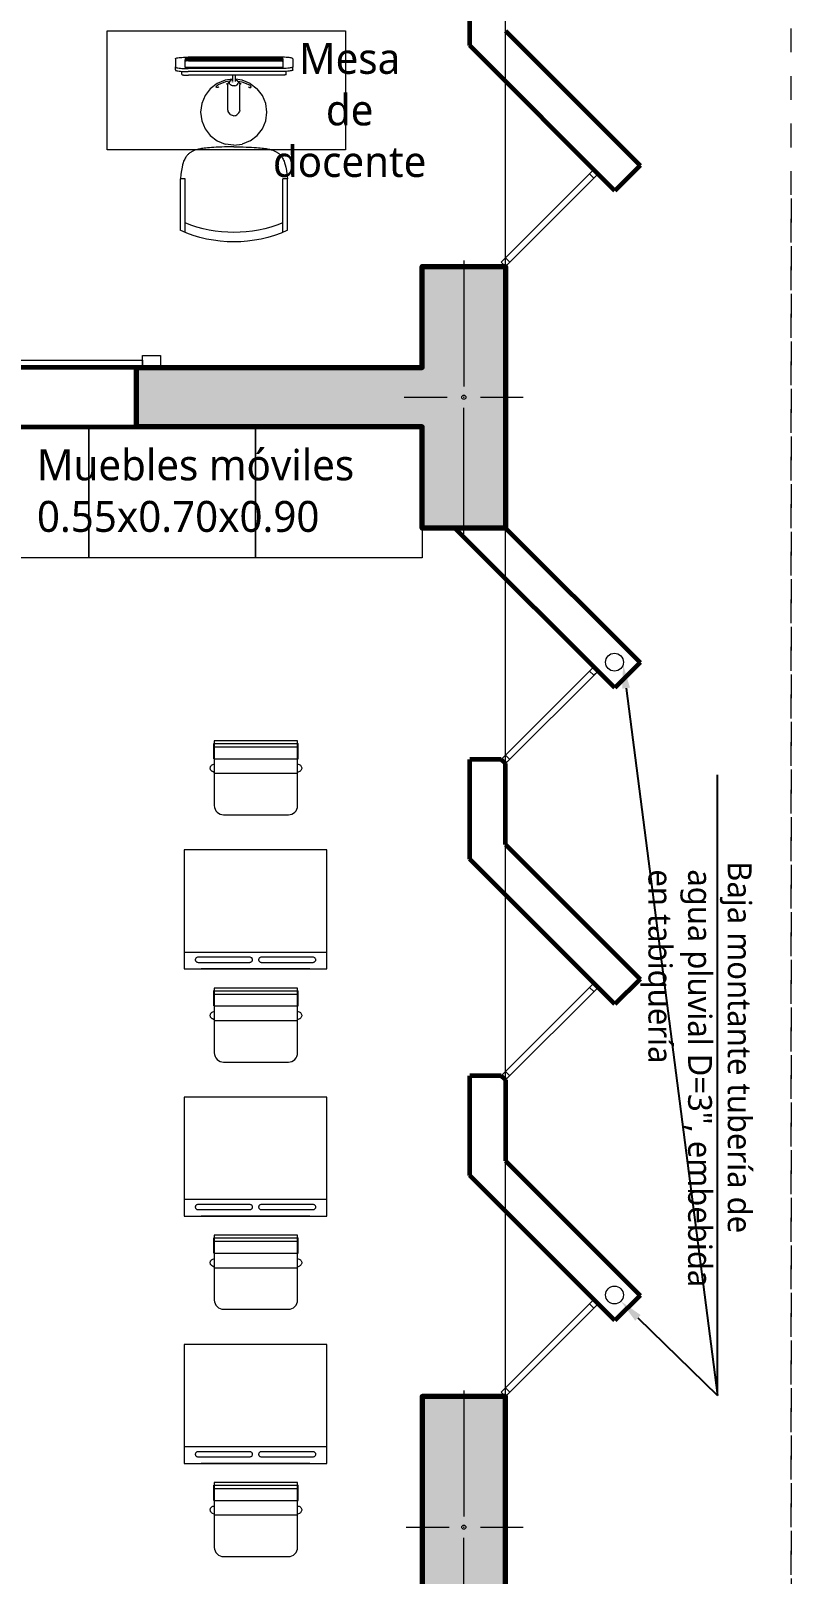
# Model space of a CAD drawing. Header units: metres. Extents: x 28 to 239, y -1 to 113.
# Drawn here: x 128.15 to 131.34, y 73.69 to 80.18 of the extents above; entities that cross this region are included whole.
import ezdxf
from ezdxf import colors
from ezdxf.entities.mleader import LeaderData, LeaderLine
from ezdxf.math import Vec2, Vec3

# ---------------------------------------------------------------- set-up
doc = ezdxf.new("R2010")
doc.units = ezdxf.units.M
doc.linetypes.add('DASHED2', pattern=[0.375, 0.25, -0.125])
doc.linetypes.add('HIDDEN2', pattern=[0.1875, 0.125, -0.0625])
for name, color, linetype, lineweight in [('COLUMNAS 50', 32, 'Continuous', 70), ('Equipamiento SR', 23, 'Continuous', 0), ('GRAFO 0 BLANCO', 7, 'Continuous', 0), ('letras sr', 7, 'Continuous', 5), ('MOBILIARIO_Pen_No__1', 7, 'Continuous', 13), ('Muros el', 144, 'Continuous', 60), ('proyecciones', 1, 'DASHED2', 5), ('Structural - Bearing_Pen_No__20', 1, 'Continuous', 0), ('tuberia de montantes', 10, 'Continuous', 0), ('Vanos', 140, 'Continuous', 5)]:
    doc.layers.add(name, color=color, linetype=linetype, lineweight=lineweight)
doc.layers.add('Mobiliario', color=7, linetype='Continuous', lineweight=0, true_color=0x7f7f7f)
doc.styles.add('Generales', font='trebuc.ttf', dxfattribs={"height": 0.1})

# ---------------------------------------------------------------- blocks, each defined once
blk = doc.blocks.new('Picture 18')
at = {"layer": 'Equipamiento SR', "linetype": 'Continuous'}
for p, q in [((0.075, 0), (0, 0)), ((0, 0), (0, -0.05)), ((4.125, 0), (0.075, 0)), ((0.075, 0), (0.075, -0.03)), ((0.075, -0.05), (0.075, 0)), ((4.125, -0.03), (4.125, 0)), ((4.2, 0), (4.125, 0)), ((4.125, 0), (4.125, -0.05)), ((4.2, -0.05), (4.2, 0)), ((0, -0.05), (0.075, -0.05)), ((0.075, -0.03), (4.125, -0.03)), ((4.125, -0.05), (4.2, -0.05))]:
    blk.add_line(p, q, dxfattribs=at)
blk = doc.blocks.new('Columna 1.10 x0.30')
at = {"true_color": 0xc7c8ca}
h = blk.add_hatch(color=9, dxfattribs=at)
h.dxf.hatch_style = 1
h.paths.add_polyline_path([(-234.8493, 113.8066), (-235.9493, 113.8066), (-235.9493, 113.4566), (-234.8493, 113.4566)])
h.paths.add_polyline_path([(-235.3906, 113.6316, -1), (-235.408, 113.6316, -1)], flags=16)
at = {"layer": 'COLUMNAS 50', "color": 1, "linetype": 'Continuous', "lineweight": 5}
for p, q in [((-235.3993, 113.8732), (-235.3993, 113.6932)), ((-235.9743, 113.6316), (-235.4443, 113.6316)), ((-234.8243, 113.6316), (-235.3543, 113.6316)), ((-235.3993, 113.5616), (-235.3993, 113.3816))]:
    blk.add_line(p, q, dxfattribs=at)
at = {"layer": 'COLUMNAS 50', "linetype": 'Continuous'}
blk.add_lwpolyline([(-235.9493, 113.4566), (-234.8493, 113.4566), (-234.8493, 113.8066), (-235.9493, 113.8066)], close=True, dxfattribs=at)
at = {"layer": 'COLUMNAS 50', "color": 1, "linetype": 'Continuous', "lineweight": 5}
blk.add_circle((-235.3993, 113.6316), 0.00871, dxfattribs=at)
blk.add_point((-235.3993, 113.6316), dxfattribs=at)
blk = doc.blocks.new('A$C0C667B88')
at = {"layer": 'Equipamiento SR'}
for p, q in [((0.0404, 0.7453), (0.265, 0.7453)), ((0.0491, 0.7653), (0.1591, 0.7653)), ((0.135, 0.7655), (0.265, 0.7655)), ((0.16, 0.7655), (0.265, 0.7655)), ((0.265, 0.7655), (0.265, 0.7453)), ((0.0404, 0.3353), (0.265, 0.3353)), ((0.265, 0.3353), (0.265, 0.3155)), ((0.0491, 0.3153), (0.1591, 0.3153)), ((0.135, 0.3155), (0.265, 0.3155)), ((0.16, 0.3155), (0.265, 0.3155))]:
    blk.add_line(p, q, dxfattribs=at)
for points in [[(0.4, 0.5403), (0.3999, 0.5534), (0.3997, 0.5663), (0.3994, 0.579), (0.399, 0.5913), (0.3985, 0.6032), (0.398, 0.6144), (0.3974, 0.6249), (0.3967, 0.6346), (0.396, 0.6433), (0.3953, 0.6512), (0.3946, 0.6584), (0.3938, 0.6648), (0.393, 0.6706), (0.3922, 0.6759), (0.3914, 0.6808), (0.3905, 0.6853), (0.3896, 0.6895), (0.3887, 0.6935), (0.3877, 0.6973), (0.3867, 0.7008), (0.3857, 0.7041), (0.3845, 0.7073), (0.3834, 0.7102), (0.3821, 0.713), (0.3808, 0.7156), (0.3794, 0.718), (0.378, 0.7203), (0.3765, 0.7226), (0.3749, 0.7247), (0.3732, 0.7268), (0.3715, 0.7288), (0.3697, 0.7307), (0.3678, 0.7327), (0.3658, 0.7346), (0.3637, 0.7366), (0.3613, 0.7385), (0.3587, 0.7405), (0.3557, 0.7426), (0.3524, 0.7447), (0.3486, 0.7468), (0.3444, 0.749), (0.3392, 0.7513), (0.3326, 0.7536), (0.3244, 0.7559), (0.3139, 0.7583), (0.3008, 0.7607), (0.2846, 0.7631), (0.265, 0.7655)], [(0.4, 0.5403), (0.3999, 0.5272), (0.3997, 0.5142), (0.3994, 0.5015), (0.399, 0.4892), (0.3985, 0.4774), (0.398, 0.4661), (0.3974, 0.4556), (0.3967, 0.446), (0.396, 0.4372), (0.3953, 0.4293), (0.3946, 0.4222), (0.3938, 0.4158), (0.393, 0.4099), (0.3922, 0.4046), (0.3914, 0.3998), (0.3905, 0.3952), (0.3896, 0.391), (0.3887, 0.387), (0.3877, 0.3832), (0.3867, 0.3797), (0.3857, 0.3764), (0.3845, 0.3733), (0.3834, 0.3703), (0.3821, 0.3676), (0.3808, 0.365), (0.3794, 0.3625), (0.378, 0.3602), (0.3765, 0.358), (0.3749, 0.3558), (0.3732, 0.3538), (0.3715, 0.3518), (0.3697, 0.3498), (0.3678, 0.3478), (0.3658, 0.3459), (0.3637, 0.344), (0.3613, 0.342), (0.3587, 0.34), (0.3557, 0.338), (0.3524, 0.3359), (0.3486, 0.3337), (0.3444, 0.3315), (0.3392, 0.3293), (0.3326, 0.327), (0.3244, 0.3247), (0.3139, 0.3223), (0.3008, 0.32), (0.2846, 0.3177), (0.265, 0.3155)]]:
    blk.add_lwpolyline(points, dxfattribs=at)
for centre, start, end in [((0.5402, 0.5403), 155.38852, 204.61148), ((0.5802, 0.5403), 157.70075, 202.29925)]:
    blk.add_arc(centre, 0.5403, start, end, dxfattribs=at)
blk = doc.blocks.new('A$C3689293D')
at = {"layer": 'Equipamiento SR'}
for p, q in [((0.95, 0.7), (0.05, 0.7)), ((0.2212, 0.5836), (0.2224, 0.5845)), ((0.2224, 0.5845), (0.2246, 0.5854)), ((0.2246, 0.5854), (0.2278, 0.5862)), ((0.2278, 0.5862), (0.2318, 0.587)), ((0.2318, 0.587), (0.2367, 0.5877)), ((0.2367, 0.5877), (0.2423, 0.5883)), ((0.2423, 0.5883), (0.2485, 0.5888)), ((0.2485, 0.5888), (0.2553, 0.5892)), ((0.2553, 0.5892), (0.2624, 0.5895)), ((0.2622, 0.5845), (0.6732, 0.5845)), ((0.2622, 0.5845), (0.2622, 0.5783)), ((0.2624, 0.5895), (0.2697, 0.5897)), ((0.2697, 0.5897), (0.2756, 0.5897)), ((0.2756, 0.5897), (0.6598, 0.5897)), ((0.6657, 0.5897), (0.6598, 0.5897)), ((0.673, 0.5895), (0.6657, 0.5897)), ((0.6801, 0.5892), (0.673, 0.5895)), ((0.6732, 0.5845), (0.6732, 0.5783)), ((0.6868, 0.5888), (0.6801, 0.5892)), ((0.6931, 0.5883), (0.6868, 0.5888)), ((0.6987, 0.5877), (0.6931, 0.5883)), ((0.7036, 0.587), (0.6987, 0.5877)), ((0.7076, 0.5862), (0.7036, 0.587)), ((0.7108, 0.5854), (0.7076, 0.5862)), ((0.713, 0.5845), (0.7108, 0.5854)), ((0.7142, 0.5836), (0.713, 0.5845)), ((0.2211, 0.5829), (0.2212, 0.5836)), ((0.2211, 0.5829), (0.2211, 0.5485)), ((0.2211, 0.5359), (0.2211, 0.5485)), ((0.2211, 0.5485), (0.2212, 0.5478)), ((0.2211, 0.5359), (0.2212, 0.5352)), ((0.2212, 0.5478), (0.2224, 0.5469)), ((0.2212, 0.5352), (0.2224, 0.5343)), ((0.2224, 0.5469), (0.2246, 0.546)), ((0.2224, 0.5343), (0.2246, 0.5334)), ((0.2246, 0.546), (0.2278, 0.5451)), ((0.2246, 0.5334), (0.2278, 0.5326)), ((0.2278, 0.5451), (0.2318, 0.5443)), ((0.2278, 0.5326), (0.2318, 0.5318)), ((0.2318, 0.5443), (0.2367, 0.5436)), ((0.2318, 0.5318), (0.2367, 0.5311)), ((0.2367, 0.5436), (0.2423, 0.543)), ((0.2367, 0.5311), (0.2423, 0.5305)), ((0.2423, 0.543), (0.2485, 0.5425)), ((0.2423, 0.5305), (0.2485, 0.53)), ((0.2485, 0.5425), (0.2553, 0.5421)), ((0.2485, 0.53), (0.2553, 0.5296)), ((0.2485, 0.5171), (0.2485, 0.53)), ((0.2485, 0.53), (0.2485, 0.53)), ((0.2553, 0.5421), (0.2624, 0.5419)), ((0.2553, 0.5296), (0.2624, 0.5293)), ((0.2622, 0.5783), (0.6732, 0.5783)), ((0.2622, 0.5783), (0.2622, 0.5769)), ((0.2622, 0.5769), (0.2624, 0.577)), ((0.2622, 0.5769), (0.2622, 0.5733)), ((0.2652, 0.5735), (0.2622, 0.5733)), ((0.2622, 0.5733), (0.2622, 0.5468)), ((0.2622, 0.5468), (0.6732, 0.5468)), ((0.2624, 0.577), (0.2697, 0.5771)), ((0.2624, 0.5419), (0.2697, 0.5417)), ((0.2624, 0.5293), (0.2697, 0.5291)), ((0.2687, 0.5736), (0.2652, 0.5735)), ((0.2723, 0.5737), (0.2687, 0.5736)), ((0.2697, 0.5771), (0.2756, 0.5771)), ((0.2697, 0.5417), (0.2756, 0.5417)), ((0.2697, 0.5291), (0.2756, 0.5291)), ((0.2759, 0.5737), (0.2723, 0.5737)), ((0.2756, 0.5771), (0.6598, 0.5771)), ((0.2756, 0.5417), (0.6598, 0.5417)), ((0.2756, 0.5291), (0.6598, 0.5291)), ((0.6595, 0.5737), (0.2759, 0.5737)), ((0.6595, 0.5737), (0.6631, 0.5737)), ((0.6657, 0.5771), (0.6598, 0.5771)), ((0.6657, 0.5417), (0.6598, 0.5417)), ((0.6657, 0.5291), (0.6598, 0.5291)), ((0.6631, 0.5737), (0.6667, 0.5736)), ((0.673, 0.577), (0.6657, 0.5771)), ((0.673, 0.5419), (0.6657, 0.5417)), ((0.673, 0.5293), (0.6657, 0.5291)), ((0.6667, 0.5736), (0.6702, 0.5735)), ((0.6702, 0.5735), (0.6732, 0.5733)), ((0.6732, 0.5769), (0.673, 0.577)), ((0.6801, 0.5421), (0.673, 0.5419)), ((0.6801, 0.5296), (0.673, 0.5293)), ((0.6732, 0.5769), (0.6732, 0.5783)), ((0.6732, 0.5733), (0.6732, 0.5769)), ((0.6732, 0.5468), (0.6732, 0.5733)), ((0.6868, 0.5425), (0.6801, 0.5421)), ((0.6868, 0.53), (0.6801, 0.5296)), ((0.6931, 0.543), (0.6868, 0.5425)), ((0.6869, 0.53), (0.6868, 0.53)), ((0.6931, 0.5305), (0.6869, 0.53)), ((0.6869, 0.5171), (0.6869, 0.53)), ((0.6987, 0.5436), (0.6931, 0.543)), ((0.6987, 0.5311), (0.6931, 0.5305)), ((0.7036, 0.5443), (0.6987, 0.5436)), ((0.7036, 0.5318), (0.6987, 0.5311)), ((0.7076, 0.5451), (0.7036, 0.5443)), ((0.7076, 0.5326), (0.7036, 0.5318)), ((0.7108, 0.546), (0.7076, 0.5451)), ((0.7108, 0.5334), (0.7076, 0.5326)), ((0.713, 0.5469), (0.7108, 0.546)), ((0.713, 0.5343), (0.7108, 0.5334)), ((0.7142, 0.5478), (0.713, 0.5469)), ((0.7142, 0.5352), (0.713, 0.5343)), ((0.7143, 0.5829), (0.7142, 0.5836)), ((0.7143, 0.5485), (0.7142, 0.5478)), ((0.7143, 0.5359), (0.7142, 0.5352)), ((0.7143, 0.5829), (0.7143, 0.5485)), ((0.7143, 0.5359), (0.7143, 0.5485)), ((0.2485, 0.5171), (0.2486, 0.5167)), ((0.2486, 0.5167), (0.2491, 0.5162)), ((0.2491, 0.5162), (0.2502, 0.5158)), ((0.2502, 0.5158), (0.2518, 0.5154)), ((0.2518, 0.5154), (0.2537, 0.515)), ((0.2537, 0.515), (0.2561, 0.5147)), ((0.2561, 0.5147), (0.2589, 0.5144)), ((0.2589, 0.5144), (0.2619, 0.5141)), ((0.2619, 0.5141), (0.2652, 0.5139)), ((0.2652, 0.5139), (0.2687, 0.5138)), ((0.2687, 0.5138), (0.2723, 0.5137)), ((0.2723, 0.5137), (0.2759, 0.5137)), ((0.2759, 0.5137), (0.4622, 0.5137)), ((0.3487, 0.4281), (0.3708, 0.4569)), ((0.3996, 0.479), (0.3708, 0.4569)), ((0.3962, 0.4648), (0.3963, 0.4655)), ((0.3962, 0.4641), (0.3962, 0.4648)), ((0.3965, 0.4635), (0.3962, 0.4641)), ((0.3963, 0.4655), (0.3966, 0.4663)), ((0.3968, 0.4631), (0.3965, 0.4635)), ((0.3966, 0.4663), (0.397, 0.4672)), ((0.3973, 0.4627), (0.3968, 0.4631)), ((0.397, 0.4672), (0.3976, 0.468)), ((0.398, 0.4624), (0.3973, 0.4627)), ((0.3976, 0.468), (0.3983, 0.4689)), ((0.3988, 0.4623), (0.398, 0.4624)), ((0.3983, 0.4689), (0.3991, 0.4698)), ((0.3997, 0.4622), (0.3988, 0.4623)), ((0.3991, 0.4698), (0.4001, 0.4707)), ((0.3996, 0.479), (0.4332, 0.4929)), ((0.4007, 0.4623), (0.3997, 0.4622)), ((0.4001, 0.4707), (0.4011, 0.4716)), ((0.4017, 0.4625), (0.4007, 0.4623)), ((0.4011, 0.4716), (0.4022, 0.4724)), ((0.4029, 0.4628), (0.4017, 0.4625)), ((0.402, 0.472), (0.4032, 0.4729)), ((0.4022, 0.4724), (0.4034, 0.4732)), ((0.4041, 0.4632), (0.4029, 0.4628)), ((0.435, 0.4861), (0.4034, 0.4732)), ((0.4053, 0.4638), (0.4041, 0.4632)), ((0.4065, 0.4644), (0.4053, 0.4638)), ((0.4072, 0.4648), (0.4065, 0.4644)), ((0.4332, 0.4929), (0.4622, 0.4967)), ((0.4512, 0.4882), (0.435, 0.4861)), ((0.4373, 0.4774), (0.4441, 0.4783)), ((0.4437, 0.4776), (0.4431, 0.4729)), ((0.4431, 0.3651), (0.4431, 0.4729)), ((0.446, 0.482), (0.4437, 0.4776)), ((0.446, 0.482), (0.4517, 0.4888)), ((0.45, 0.4856), (0.4495, 0.4821)), ((0.4495, 0.4821), (0.4504, 0.4786)), ((0.45, 0.4856), (0.4517, 0.4888)), ((0.4525, 0.4754), (0.4504, 0.4786)), ((0.4517, 0.4888), (0.4546, 0.4917)), ((0.4556, 0.4727), (0.4525, 0.4754)), ((0.4584, 0.494), (0.4546, 0.4917)), ((0.4597, 0.4707), (0.4556, 0.4727)), ((0.4584, 0.494), (0.4622, 0.4952)), ((0.4643, 0.4695), (0.4597, 0.4707)), ((0.4622, 0.4967), (0.4622, 0.5137)), ((0.4622, 0.5137), (0.4748, 0.5137)), ((0.4622, 0.4952), (0.4622, 0.4967)), ((0.4622, 0.4905), (0.4622, 0.4952)), ((0.4629, 0.4888), (0.4623, 0.4869)), ((0.4625, 0.4881), (0.4623, 0.4869)), ((0.4629, 0.4889), (0.4625, 0.4881)), ((0.4643, 0.4695), (0.4693, 0.4692)), ((0.4693, 0.4692), (0.4742, 0.4698)), ((0.4747, 0.4873), (0.474, 0.4851)), ((0.474, 0.4851), (0.4745, 0.4861)), ((0.4742, 0.4698), (0.4787, 0.4712)), ((0.4745, 0.4861), (0.4747, 0.4873)), ((0.4748, 0.5137), (0.6595, 0.5137)), ((0.4748, 0.5137), (0.4748, 0.4969)), ((0.4748, 0.4969), (0.4748, 0.4952)), ((0.4748, 0.4969), (0.5052, 0.4929)), ((0.4774, 0.4945), (0.4748, 0.4952)), ((0.4748, 0.4952), (0.4748, 0.4898)), ((0.4814, 0.4925), (0.4774, 0.4945)), ((0.4787, 0.4712), (0.4825, 0.4735)), ((0.4846, 0.4898), (0.4814, 0.4925)), ((0.4825, 0.4735), (0.4853, 0.4763)), ((0.4867, 0.4866), (0.4846, 0.4898)), ((0.4846, 0.4898), (0.49, 0.4832)), ((0.4853, 0.4763), (0.487, 0.4796)), ((0.4857, 0.4884), (0.5033, 0.4861)), ((0.4875, 0.4831), (0.4867, 0.4866)), ((0.487, 0.4796), (0.4875, 0.4831)), ((0.4928, 0.479), (0.49, 0.4832)), ((0.4939, 0.4743), (0.4928, 0.479)), ((0.501, 0.4774), (0.4929, 0.4784)), ((0.4939, 0.3666), (0.4939, 0.4743)), ((0.5033, 0.4861), (0.535, 0.4732)), ((0.5052, 0.4929), (0.5387, 0.479)), ((0.5311, 0.4648), (0.5318, 0.4644)), ((0.5318, 0.4644), (0.5331, 0.4638)), ((0.5331, 0.4638), (0.5343, 0.4632)), ((0.5343, 0.4632), (0.5355, 0.4628)), ((0.5362, 0.4724), (0.535, 0.4732)), ((0.5355, 0.4628), (0.5366, 0.4625)), ((0.5373, 0.4716), (0.5362, 0.4724)), ((0.5366, 0.4625), (0.5377, 0.4623)), ((0.5383, 0.4707), (0.5373, 0.4716)), ((0.5377, 0.4623), (0.5387, 0.4622)), ((0.5393, 0.4698), (0.5383, 0.4707)), ((0.5387, 0.479), (0.5675, 0.4569)), ((0.5387, 0.4622), (0.5396, 0.4623)), ((0.5401, 0.4689), (0.5393, 0.4698)), ((0.5396, 0.4623), (0.5404, 0.4624)), ((0.5408, 0.468), (0.5401, 0.4689)), ((0.5404, 0.4624), (0.541, 0.4627)), ((0.5414, 0.4672), (0.5408, 0.468)), ((0.541, 0.4627), (0.5415, 0.4631)), ((0.5418, 0.4663), (0.5414, 0.4672)), ((0.5415, 0.4631), (0.5419, 0.4635)), ((0.5421, 0.4655), (0.5418, 0.4663)), ((0.5419, 0.4635), (0.5421, 0.4641)), ((0.5422, 0.4648), (0.5421, 0.4655)), ((0.5421, 0.4641), (0.5422, 0.4648)), ((0.5675, 0.4569), (0.5896, 0.4281)), ((0.6631, 0.5137), (0.6595, 0.5137)), ((0.6667, 0.5138), (0.6631, 0.5137)), ((0.6702, 0.5139), (0.6667, 0.5138)), ((0.6735, 0.5141), (0.6702, 0.5139)), ((0.6765, 0.5144), (0.6735, 0.5141)), ((0.6793, 0.5147), (0.6765, 0.5144)), ((0.6816, 0.515), (0.6793, 0.5147)), ((0.6836, 0.5154), (0.6816, 0.515)), ((0.6852, 0.5158), (0.6836, 0.5154)), ((0.6862, 0.5162), (0.6852, 0.5158)), ((0.6868, 0.5167), (0.6862, 0.5162)), ((0.6869, 0.5171), (0.6868, 0.5167)), ((0.3301, 0.3586), (0.3348, 0.3946)), ((0.3348, 0.3946), (0.3487, 0.4281)), ((0.5896, 0.4281), (0.6035, 0.3946)), ((0.6035, 0.3946), (0.6083, 0.3586)), ((0.3348, 0.3226), (0.3301, 0.3586)), ((0.4431, 0.3651), (0.4443, 0.3605)), ((0.447, 0.3563), (0.4443, 0.3605)), ((0.447, 0.3563), (0.4525, 0.3497)), ((0.4556, 0.347), (0.4525, 0.3497)), ((0.4597, 0.345), (0.4556, 0.347)), ((0.4643, 0.3438), (0.4597, 0.345)), ((0.4693, 0.3435), (0.4643, 0.3438)), ((0.4693, 0.3435), (0.4742, 0.344)), ((0.4742, 0.344), (0.4787, 0.3455)), ((0.4787, 0.3455), (0.4825, 0.3478)), ((0.4825, 0.3478), (0.4853, 0.3506)), ((0.491, 0.3575), (0.4853, 0.3506)), ((0.4933, 0.3619), (0.491, 0.3575)), ((0.4939, 0.3666), (0.4933, 0.3619)), ((0.6083, 0.3586), (0.6035, 0.3226)), ((0.3487, 0.289), (0.3348, 0.3226)), ((0.3708, 0.2602), (0.3487, 0.289)), ((0.3996, 0.2381), (0.3708, 0.2602)), ((0.5675, 0.2602), (0.5387, 0.2381)), ((0.5896, 0.289), (0.5675, 0.2602)), ((0.6035, 0.3226), (0.5896, 0.289)), ((0.3996, 0.2381), (0.4332, 0.2242)), ((0.4692, 0.2195), (0.4332, 0.2242)), ((0.4692, 0.2195), (0.5052, 0.2242)), ((0.5387, 0.2381), (0.5052, 0.2242))]:
    blk.add_line(p, q, dxfattribs=at)
blk.add_lwpolyline([(1, 0.7), (0, 0.7), (0, 0.2), (1, 0.2), (1, 0.7)], dxfattribs=at)
blk = doc.blocks.new('A$C3A47622C')
at = {"layer": 'Mobiliario', "linetype": 'Continuous'}
for p, q in [((0.0251, 0.3696), (0.0111, 0.3696)), ((0.0111, 0.015), (0.0111, 0.3696)), ((0.0752, 0.3696), (0.0251, 0.3696)), ((0.0251, 0.015), (0.0251, 0.3696)), ((0.0752, 0.015), (0.0752, 0.3696)), ((0.0983, 0.3673), (0.0987, 0.37)), ((0.0987, 0.37), (0.0997, 0.3732)), ((0.0997, 0.3732), (0.1012, 0.3762)), ((0.1012, 0.3762), (0.1031, 0.3788)), ((0.1031, 0.3788), (0.1053, 0.381)), ((0.1053, 0.381), (0.1079, 0.3828)), ((0.1079, 0.3828), (0.1107, 0.384)), ((0.1107, 0.384), (0.1136, 0.3846)), ((0.1136, 0.3846), (0.1165, 0.3846)), ((0.1165, 0.3846), (0.1194, 0.384)), ((0.1194, 0.384), (0.1222, 0.3828)), ((0.1222, 0.3828), (0.1248, 0.381)), ((0.1248, 0.381), (0.127, 0.3788)), ((0.127, 0.3788), (0.1289, 0.3762)), ((0.1289, 0.3762), (0.1297, 0.3747)), ((0.1297, 0.3747), (0.1333, 0.3673)), ((0.0752, 0.015), (0.0108, 0.015)), ((0.0987, 0.0146), (0.0983, 0.0173)), ((0.0997, 0.0113), (0.0987, 0.0146)), ((0.1012, 0.0084), (0.0997, 0.0113)), ((0.1031, 0.0057), (0.1012, 0.0084)), ((0.1053, 0.0035), (0.1031, 0.0057)), ((0.1079, 0.0018), (0.1053, 0.0035)), ((0.1107, 0.0006), (0.1079, 0.0018)), ((0.1136, 0), (0.1107, 0.0006)), ((0.1165, 0), (0.1136, 0)), ((0.1194, 0.0006), (0.1165, 0)), ((0.1222, 0.0018), (0.1194, 0.0006)), ((0.1248, 0.0035), (0.1222, 0.0018)), ((0.127, 0.0057), (0.1248, 0.0035)), ((0.1289, 0.0084), (0.127, 0.0057)), ((0.1297, 0.0099), (0.1289, 0.0084)), ((0.1333, 0.0173), (0.1297, 0.0099))]:
    blk.add_line(p, q, dxfattribs=at)
at = {"layer": 'Mobiliario'}
blk.add_line((0.1361, 0.0173), (0.1361, 0.3673), dxfattribs=at)
at = {"layer": 'Mobiliario', "linetype": 'Continuous'}
blk.add_lwpolyline([(0, 0.0173), (0.2722, 0.0173, 0.414214), (0.3111, 0.0562), (0.3111, 0.3284, 0.414214), (0.2722, 0.3673), (0, 0.3673), (0, 0.0173)], format="xyb", dxfattribs=at)

msp = doc.modelspace()

# ---------------------------------------------------------------- hatches: boundary and pattern name
at = {"layer": 'GRAFO 0 BLANCO', "true_color": 0xc7c8ca}
h = msp.add_hatch(color=9, dxfattribs=at)
h.dxf.hatch_style = 1
h.paths.add_polyline_path([(129.7911, 78.5122), (129.7911, 78.0872), (130.1411, 78.0872), (130.1411, 79.1872), (129.7911, 79.1872), (129.7911, 78.7622), (128.5911, 78.7622), (128.5911, 78.5122)])
h.paths.add_polyline_path([(129.9661, 78.6459, -1), (129.9661, 78.6285, -1)], flags=16)

# ---------------------------------------------------------------- linework, layer by layer
at = {"layer": 'COLUMNAS 50', "linetype": 'Continuous'}
msp.add_lwpolyline([(128.5911, 78.5122), (128.5911, 78.7622), (129.7911, 78.7622), (129.7911, 79.1872), (130.1411, 79.1872), (130.1411, 78.0872), (129.7911, 78.0872), (129.7911, 78.5122)], close=True, dxfattribs=at)
at = {"layer": 'Equipamiento SR'}
for points in [[(128.3911, 78.5122), (128.3911, 77.9622), (127.6911, 77.9622), (127.6911, 78.5122), (128.3911, 78.5122)], [(129.0911, 78.5122), (129.0911, 77.9622), (128.3911, 77.9622), (128.3911, 78.5122), (129.0911, 78.5122)], [(129.7911, 78.5122), (129.7911, 77.9622), (129.0911, 77.9622), (129.0911, 78.5122), (129.7911, 78.5122)]]:
    msp.add_lwpolyline(points, dxfattribs=at)
at = {"layer": 'GRAFO 0 BLANCO'}
msp.add_lwpolyline([(119.7411, 55.3632), (130.1411, 55.3632), (130.1411, 88.2872), (119.7411, 88.2872), (119.7411, 55.3632)], dxfattribs=at)
at = {"layer": 'Mobiliario', "linetype": 'Continuous', "lineweight": 0}
for p, q in [((128.7911, 76.7343), (128.7911, 76.2343)), ((129.3911, 76.7343), (128.7911, 76.7343)), ((129.3911, 76.2343), (129.3911, 76.7343)), ((128.7911, 76.3048), (129.3911, 76.3048)), ((129.3761, 76.3048), (129.3761, 76.3044)), ((128.7911, 76.2343), (129.3911, 76.2343)), ((128.8382, 76.2751), (128.8378, 76.2732)), ((128.8378, 76.2732), (128.8378, 76.2713)), ((128.8378, 76.2713), (128.8382, 76.2695)), ((128.8389, 76.2769), (128.8382, 76.2751)), ((128.8382, 76.2695), (128.8389, 76.2677)), ((128.84, 76.2785), (128.8389, 76.2769)), ((128.8389, 76.2677), (128.84, 76.266)), ((128.8415, 76.28), (128.84, 76.2785)), ((128.84, 76.266), (128.8415, 76.2646)), ((128.8432, 76.2812), (128.8415, 76.28)), ((128.8415, 76.2646), (128.8432, 76.2634)), ((128.8451, 76.2821), (128.8432, 76.2812)), ((128.8432, 76.2634), (128.8451, 76.2624)), ((128.8472, 76.2828), (128.8451, 76.2821)), ((128.8451, 76.2624), (128.8472, 76.2618)), ((128.8494, 76.2831), (128.8472, 76.2828)), ((128.8472, 76.2618), (128.8494, 76.2614)), ((128.8505, 76.2831), (128.8494, 76.2831)), ((128.8494, 76.2614), (128.8505, 76.2614)), ((129.0658, 76.2831), (128.8505, 76.2831)), ((128.8505, 76.2614), (129.0658, 76.2614)), ((129.3191, 76.2343), (128.8631, 76.2343)), ((129.0669, 76.2831), (129.0658, 76.2831)), ((129.0658, 76.2614), (129.0669, 76.2614)), ((129.0691, 76.2828), (129.0669, 76.2831)), ((129.0669, 76.2614), (129.0691, 76.2618)), ((129.0712, 76.2821), (129.0691, 76.2828)), ((129.0691, 76.2618), (129.0712, 76.2624)), ((129.0731, 76.2812), (129.0712, 76.2821)), ((129.0712, 76.2624), (129.0731, 76.2634)), ((129.0748, 76.28), (129.0731, 76.2812)), ((129.0731, 76.2634), (129.0748, 76.2646)), ((129.0762, 76.2785), (129.0748, 76.28)), ((129.0748, 76.2646), (129.0762, 76.266)), ((129.0773, 76.2769), (129.0762, 76.2785)), ((129.0762, 76.266), (129.0773, 76.2677)), ((129.0781, 76.2751), (129.0773, 76.2769)), ((129.0773, 76.2677), (129.0781, 76.2695)), ((129.0784, 76.2732), (129.0781, 76.2751)), ((129.0781, 76.2695), (129.0784, 76.2713)), ((129.0784, 76.2713), (129.0784, 76.2732)), ((129.1042, 76.2751), (129.1038, 76.2732)), ((129.1038, 76.2732), (129.1038, 76.2713)), ((129.1038, 76.2713), (129.1042, 76.2695)), ((129.1049, 76.2769), (129.1042, 76.2751)), ((129.1042, 76.2695), (129.1049, 76.2677)), ((129.106, 76.2785), (129.1049, 76.2769)), ((129.1049, 76.2677), (129.106, 76.266)), ((129.1075, 76.28), (129.106, 76.2785)), ((129.106, 76.266), (129.1075, 76.2646)), ((129.1092, 76.2812), (129.1075, 76.28)), ((129.1075, 76.2646), (129.1092, 76.2634)), ((129.1111, 76.2821), (129.1092, 76.2812)), ((129.1092, 76.2634), (129.1111, 76.2624)), ((129.1132, 76.2828), (129.1111, 76.2821)), ((129.1111, 76.2624), (129.1132, 76.2618)), ((129.1153, 76.2831), (129.1132, 76.2828)), ((129.1132, 76.2618), (129.1153, 76.2614)), ((129.1164, 76.2831), (129.1153, 76.2831)), ((129.1153, 76.2614), (129.1164, 76.2614)), ((129.3318, 76.2831), (129.1164, 76.2831)), ((129.1164, 76.2614), (129.3318, 76.2614)), ((129.3329, 76.2831), (129.3318, 76.2831)), ((129.3318, 76.2614), (129.3329, 76.2614)), ((129.3351, 76.2828), (129.3329, 76.2831)), ((129.3329, 76.2614), (129.3351, 76.2618)), ((129.3371, 76.2821), (129.3351, 76.2828)), ((129.3351, 76.2618), (129.3371, 76.2624)), ((129.3391, 76.2812), (129.3371, 76.2821)), ((129.3371, 76.2624), (129.3391, 76.2634)), ((129.3408, 76.28), (129.3391, 76.2812)), ((129.3391, 76.2634), (129.3408, 76.2646)), ((129.3422, 76.2785), (129.3408, 76.28)), ((129.3408, 76.2646), (129.3422, 76.266)), ((129.3433, 76.2769), (129.3422, 76.2785)), ((129.3422, 76.266), (129.3433, 76.2677)), ((129.344, 76.2751), (129.3433, 76.2769)), ((129.3433, 76.2677), (129.344, 76.2695)), ((129.3444, 76.2732), (129.344, 76.2751)), ((129.344, 76.2695), (129.3444, 76.2713)), ((129.3444, 76.2713), (129.3444, 76.2732)), ((128.7911, 75.6949), (128.7911, 75.1949)), ((129.3911, 75.6949), (128.7911, 75.6949)), ((129.3911, 75.1949), (129.3911, 75.6949)), ((128.7911, 75.2654), (129.3911, 75.2654)), ((129.3761, 75.2654), (129.3761, 75.265)), ((128.7911, 75.1949), (129.3911, 75.1949)), ((128.8382, 75.2357), (128.8378, 75.2338)), ((128.8378, 75.2338), (128.8378, 75.2319)), ((128.8378, 75.2319), (128.8382, 75.23)), ((128.8389, 75.2375), (128.8382, 75.2357)), ((128.8382, 75.23), (128.8389, 75.2283)), ((128.84, 75.2391), (128.8389, 75.2375)), ((128.8389, 75.2283), (128.84, 75.2266)), ((128.8415, 75.2405), (128.84, 75.2391)), ((128.84, 75.2266), (128.8415, 75.2252)), ((128.8432, 75.2418), (128.8415, 75.2405)), ((128.8415, 75.2252), (128.8432, 75.2239)), ((128.8451, 75.2427), (128.8432, 75.2418)), ((128.8432, 75.2239), (128.8451, 75.223)), ((128.8472, 75.2434), (128.8451, 75.2427)), ((128.8451, 75.223), (128.8472, 75.2223)), ((128.8494, 75.2437), (128.8472, 75.2434)), ((128.8472, 75.2223), (128.8494, 75.222)), ((128.8505, 75.2437), (128.8494, 75.2437)), ((128.8494, 75.222), (128.8505, 75.222)), ((129.0658, 75.2437), (128.8505, 75.2437)), ((128.8505, 75.222), (129.0658, 75.222)), ((129.3191, 75.1949), (128.8631, 75.1949)), ((129.0669, 75.2437), (129.0658, 75.2437)), ((129.0658, 75.222), (129.0669, 75.222)), ((129.0691, 75.2434), (129.0669, 75.2437)), ((129.0669, 75.222), (129.0691, 75.2223)), ((129.0712, 75.2427), (129.0691, 75.2434)), ((129.0691, 75.2223), (129.0712, 75.223)), ((129.0731, 75.2418), (129.0712, 75.2427)), ((129.0712, 75.223), (129.0731, 75.2239)), ((129.0748, 75.2405), (129.0731, 75.2418)), ((129.0731, 75.2239), (129.0748, 75.2252)), ((129.0762, 75.2391), (129.0748, 75.2405)), ((129.0748, 75.2252), (129.0762, 75.2266)), ((129.0773, 75.2375), (129.0762, 75.2391)), ((129.0762, 75.2266), (129.0773, 75.2283)), ((129.0781, 75.2357), (129.0773, 75.2375)), ((129.0773, 75.2283), (129.0781, 75.23)), ((129.0784, 75.2338), (129.0781, 75.2357)), ((129.0781, 75.23), (129.0784, 75.2319)), ((129.0784, 75.2319), (129.0784, 75.2338)), ((129.1042, 75.2357), (129.1038, 75.2338)), ((129.1038, 75.2338), (129.1038, 75.2319)), ((129.1038, 75.2319), (129.1042, 75.23)), ((129.1049, 75.2375), (129.1042, 75.2357)), ((129.1042, 75.23), (129.1049, 75.2283)), ((129.106, 75.2391), (129.1049, 75.2375)), ((129.1049, 75.2283), (129.106, 75.2266)), ((129.1075, 75.2405), (129.106, 75.2391)), ((129.106, 75.2266), (129.1075, 75.2252)), ((129.1092, 75.2418), (129.1075, 75.2405)), ((129.1075, 75.2252), (129.1092, 75.2239)), ((129.1111, 75.2427), (129.1092, 75.2418)), ((129.1092, 75.2239), (129.1111, 75.223)), ((129.1132, 75.2434), (129.1111, 75.2427)), ((129.1111, 75.223), (129.1132, 75.2223)), ((129.1153, 75.2437), (129.1132, 75.2434)), ((129.1132, 75.2223), (129.1153, 75.222)), ((129.1164, 75.2437), (129.1153, 75.2437)), ((129.1153, 75.222), (129.1164, 75.222)), ((129.3318, 75.2437), (129.1164, 75.2437)), ((129.1164, 75.222), (129.3318, 75.222)), ((129.3329, 75.2437), (129.3318, 75.2437)), ((129.3318, 75.222), (129.3329, 75.222)), ((129.3351, 75.2434), (129.3329, 75.2437)), ((129.3329, 75.222), (129.3351, 75.2223)), ((129.3371, 75.2427), (129.3351, 75.2434)), ((129.3351, 75.2223), (129.3371, 75.223)), ((129.3391, 75.2418), (129.3371, 75.2427)), ((129.3371, 75.223), (129.3391, 75.2239)), ((129.3408, 75.2405), (129.3391, 75.2418)), ((129.3391, 75.2239), (129.3408, 75.2252)), ((129.3422, 75.2391), (129.3408, 75.2405)), ((129.3408, 75.2252), (129.3422, 75.2266)), ((129.3433, 75.2375), (129.3422, 75.2391)), ((129.3422, 75.2266), (129.3433, 75.2283)), ((129.344, 75.2357), (129.3433, 75.2375)), ((129.3433, 75.2283), (129.344, 75.23)), ((129.3444, 75.2338), (129.344, 75.2357)), ((129.344, 75.23), (129.3444, 75.2319)), ((129.3444, 75.2319), (129.3444, 75.2338)), ((128.7911, 74.6555), (128.7911, 74.1555)), ((129.3911, 74.6555), (128.7911, 74.6555)), ((129.3911, 74.1555), (129.3911, 74.6555)), ((128.7911, 74.226), (129.3911, 74.226)), ((129.3761, 74.226), (129.3761, 74.2255)), ((128.7911, 74.1555), (129.3911, 74.1555)), ((128.8382, 74.1962), (128.8378, 74.1944)), ((128.8378, 74.1944), (128.8378, 74.1925)), ((128.8378, 74.1925), (128.8382, 74.1906)), ((128.8389, 74.198), (128.8382, 74.1962)), ((128.8382, 74.1906), (128.8389, 74.1888)), ((128.84, 74.1997), (128.8389, 74.198)), ((128.8389, 74.1888), (128.84, 74.1872)), ((128.8415, 74.2011), (128.84, 74.1997)), ((128.84, 74.1872), (128.8415, 74.1857)), ((128.8432, 74.2023), (128.8415, 74.2011)), ((128.8415, 74.1857), (128.8432, 74.1845)), ((128.8451, 74.2033), (128.8432, 74.2023)), ((128.8432, 74.1845), (128.8451, 74.1836)), ((128.8472, 74.2039), (128.8451, 74.2033)), ((128.8451, 74.1836), (128.8472, 74.1829)), ((128.8494, 74.2043), (128.8472, 74.2039)), ((128.8472, 74.1829), (128.8494, 74.1826)), ((128.8505, 74.2043), (128.8494, 74.2043)), ((128.8494, 74.1826), (128.8505, 74.1826)), ((129.0658, 74.2043), (128.8505, 74.2043)), ((128.8505, 74.1826), (129.0658, 74.1826)), ((129.3191, 74.1555), (128.8631, 74.1555)), ((129.0669, 74.2043), (129.0658, 74.2043)), ((129.0658, 74.1826), (129.0669, 74.1826)), ((129.0691, 74.2039), (129.0669, 74.2043)), ((129.0669, 74.1826), (129.0691, 74.1829)), ((129.0712, 74.2033), (129.0691, 74.2039)), ((129.0691, 74.1829), (129.0712, 74.1836)), ((129.0731, 74.2023), (129.0712, 74.2033)), ((129.0712, 74.1836), (129.0731, 74.1845)), ((129.0748, 74.2011), (129.0731, 74.2023)), ((129.0731, 74.1845), (129.0748, 74.1857)), ((129.0762, 74.1997), (129.0748, 74.2011)), ((129.0748, 74.1857), (129.0762, 74.1872)), ((129.0773, 74.198), (129.0762, 74.1997)), ((129.0762, 74.1872), (129.0773, 74.1888)), ((129.0781, 74.1962), (129.0773, 74.198)), ((129.0773, 74.1888), (129.0781, 74.1906)), ((129.0784, 74.1944), (129.0781, 74.1962)), ((129.0781, 74.1906), (129.0784, 74.1925)), ((129.0784, 74.1925), (129.0784, 74.1944)), ((129.1042, 74.1962), (129.1038, 74.1944)), ((129.1038, 74.1944), (129.1038, 74.1925)), ((129.1038, 74.1925), (129.1042, 74.1906)), ((129.1049, 74.198), (129.1042, 74.1962)), ((129.1042, 74.1906), (129.1049, 74.1888)), ((129.106, 74.1997), (129.1049, 74.198)), ((129.1049, 74.1888), (129.106, 74.1872)), ((129.1075, 74.2011), (129.106, 74.1997)), ((129.106, 74.1872), (129.1075, 74.1857)), ((129.1092, 74.2023), (129.1075, 74.2011)), ((129.1075, 74.1857), (129.1092, 74.1845)), ((129.1111, 74.2033), (129.1092, 74.2023)), ((129.1092, 74.1845), (129.1111, 74.1836)), ((129.1132, 74.2039), (129.1111, 74.2033)), ((129.1111, 74.1836), (129.1132, 74.1829)), ((129.1153, 74.2043), (129.1132, 74.2039)), ((129.1132, 74.1829), (129.1153, 74.1826)), ((129.1164, 74.2043), (129.1153, 74.2043)), ((129.1153, 74.1826), (129.1164, 74.1826)), ((129.3318, 74.2043), (129.1164, 74.2043)), ((129.1164, 74.1826), (129.3318, 74.1826)), ((129.3329, 74.2043), (129.3318, 74.2043)), ((129.3318, 74.1826), (129.3329, 74.1826)), ((129.3351, 74.2039), (129.3329, 74.2043)), ((129.3329, 74.1826), (129.3351, 74.1829)), ((129.3371, 74.2033), (129.3351, 74.2039)), ((129.3351, 74.1829), (129.3371, 74.1836)), ((129.3391, 74.2023), (129.3371, 74.2033)), ((129.3371, 74.1836), (129.3391, 74.1845)), ((129.3408, 74.2011), (129.3391, 74.2023)), ((129.3391, 74.1845), (129.3408, 74.1857)), ((129.3422, 74.1997), (129.3408, 74.2011)), ((129.3408, 74.1857), (129.3422, 74.1872)), ((129.3433, 74.198), (129.3422, 74.1997)), ((129.3422, 74.1872), (129.3433, 74.1888)), ((129.344, 74.1962), (129.3433, 74.198)), ((129.3433, 74.1888), (129.344, 74.1906)), ((129.3444, 74.1944), (129.344, 74.1962)), ((129.344, 74.1906), (129.3444, 74.1925)), ((129.3444, 74.1925), (129.3444, 74.1944))]:
    msp.add_line(p, q, dxfattribs=at)
at = {"layer": 'Muros el', "ltscale": 0.05}
for p, q in [((129.9911, 80.115), (129.9911, 80.5349)), ((130.1235, 77.1149), (129.9911, 77.1149)), ((130.1411, 77.0973), (130.1235, 77.1149)), ((129.9911, 75.365), (129.9911, 75.7849)), ((130.1235, 75.7849), (129.9911, 75.7849)), ((130.1411, 75.7672), (130.1235, 75.7849))]:
    msp.add_line(p, q, dxfattribs=at)
for points in [[(130.1411, 80.1772), (130.7068, 79.6115)], [(130.6008, 79.5054), (129.9911, 80.115)], [(130.7068, 79.6115), (130.6008, 79.5054)], [(130.6008, 77.4155), (129.929, 78.0872)], [(130.1411, 78.0872), (130.7068, 77.5215)], [(130.7068, 77.5215), (130.6008, 77.4155)], [(129.9911, 76.6951), (129.9911, 77.1149)], [(130.1411, 76.7572), (130.1411, 77.0973)], [(130.1411, 76.7572), (130.7068, 76.1915)], [(130.6008, 76.0854), (129.9911, 76.6951)], [(130.7068, 76.1915), (130.6008, 76.0854)], [(130.1411, 75.7672), (130.1411, 75.4272)], [(130.1411, 75.4272), (130.7068, 74.8615)], [(130.6008, 74.7554), (129.9911, 75.365)], [(130.7068, 74.8615), (130.6008, 74.7554)]]:
    msp.add_lwpolyline(points, dxfattribs=at)
msp.add_lwpolyline([(128.5911, 78.7622), (125.2911, 78.7622), (125.2911, 78.5122), (128.5911, 78.5122)], close=True, dxfattribs=at)
at = {"layer": 'proyecciones', "linetype": 'HIDDEN2', "ltscale": 0.5}
for p, q in [((131.3411, 59.4872), (131.3411, 88.2872)), ((131.3411, 79.4719), (131.3411, 59.4872))]:
    msp.add_line(p, q, dxfattribs=at)
at = {"layer": 'Structural - Bearing_Pen_No__20', "linetype": 'Continuous'}
for p, q in [((129.9661, 79.2122), (129.9661, 78.6822)), ((129.7161, 78.6372), (129.8961, 78.6372)), ((130.0361, 78.6372), (130.2161, 78.6372)), ((129.9661, 78.0622), (129.9661, 78.5922))]:
    msp.add_line(p, q, dxfattribs=at)
msp.add_circle((129.9661, 78.6372), 0.00871, dxfattribs=at)
msp.add_point((129.9661, 78.6372), dxfattribs=at)
at = {"layer": 'tuberia de montantes'}
for centre in [(130.599, 77.5232), (130.599, 74.8632)]:
    msp.add_circle(centre, 0.0375, dxfattribs=at)
at = {"layer": 'Vanos', "color": 7, "linetype": 'Continuous'}
for p, q in [((130.1411, 79.1872), (130.53, 79.5761)), ((130.1411, 79.2226), (130.4947, 79.5761)), ((130.4947, 79.5761), (130.5124, 79.5938)), ((130.5124, 79.5584), (130.4947, 79.5761)), ((130.53, 79.5761), (130.5124, 79.5938)), ((130.53, 79.5761), (130.5124, 79.5584)), ((130.1234, 79.2049), (130.1411, 79.2226)), ((130.1588, 79.2049), (130.1411, 79.2226)), ((130.1411, 79.1872), (130.1234, 79.2049)), ((130.1588, 79.2049), (130.1411, 79.1872)), ((130.1411, 77.0973), (130.5301, 77.4862)), ((130.1411, 77.1326), (130.4947, 77.4862)), ((130.4947, 77.4862), (130.5124, 77.5038)), ((130.5124, 77.4685), (130.4947, 77.4862)), ((130.5301, 77.4862), (130.5124, 77.5038)), ((130.5301, 77.4862), (130.5124, 77.4685)), ((130.1235, 77.1149), (130.1411, 77.1326)), ((130.1411, 77.1326), (130.1588, 77.1149)), ((130.5124, 76.1738), (130.4947, 76.1915)), ((130.5124, 76.1738), (130.4947, 76.1561)), ((130.4947, 76.1561), (130.5124, 76.1738)), ((130.1411, 75.7672), (130.5301, 76.1561)), ((130.1411, 75.8026), (130.4947, 76.1561)), ((130.5124, 76.1385), (130.4947, 76.1561)), ((130.1235, 75.7849), (130.1411, 75.8026)), ((130.1411, 75.8026), (130.1588, 75.7849)), ((130.1411, 74.4372), (130.53, 74.8261)), ((130.1411, 74.4726), (130.4947, 74.8261)), ((130.4947, 74.8261), (130.5124, 74.8438)), ((130.5124, 74.8084), (130.4947, 74.8261)), ((130.53, 74.8261), (130.5124, 74.8438)), ((130.53, 74.8261), (130.5124, 74.8084)), ((130.1234, 74.4549), (130.1411, 74.4726)), ((130.1411, 74.4372), (130.1234, 74.4549)), ((130.1588, 74.4549), (130.1411, 74.4726)), ((130.1588, 74.4549), (130.1411, 74.4372))]:
    msp.add_line(p, q, dxfattribs=at)

# ---------------------------------------------------------------- block references
at = {"layer": 'COLUMNAS 50', "rotation": 90.00000079175702}
msp.add_blockref('Columna 1.10 x0.30', (243.5977, 309.2865), dxfattribs=at)
at = {"layer": 'Equipamiento SR', "xscale": -1}
msp.add_blockref('A$C3689293D', (129.4684, 79.4769), dxfattribs=at)
at = {"layer": 'Equipamiento SR', "xscale": -1, "rotation": 270}
msp.add_blockref('A$C0C667B88', (128.4598, 79.2899), dxfattribs=at)
at = {"layer": 'Equipamiento SR', "rotation": 270}
for p in [(128.9006, 77.1929), (128.9006, 76.1535), (128.9006, 75.1141), (128.9006, 74.0746)]:
    msp.add_blockref('A$C3A47622C', p, dxfattribs=at)
at = {"layer": 'MOBILIARIO_Pen_No__1', "linetype": 'Continuous', "xscale": -1, "rotation": 180}
msp.add_blockref('Picture 18', (124.4911, 78.7622), dxfattribs=at)

# ---------------------------------------------------------------- texts
at = {"layer": 'letras sr', "insert": (129.161, 80.1265), "char_height": 0.13, "attachment_point": 1, "style": 'Generales'}
msp.add_mtext_dynamic_manual_height_columns('\\pxqc;Mesa de docente', width=0.650841, gutter_width=0.5, heights=[0], dxfattribs=at)
at = {"layer": 'letras sr', "insert": (128.1726, 78.4178), "char_height": 0.13, "attachment_point": 1, "style": 'Generales'}
msp.add_mtext('\\pxql;Muebles móviles\\P0.55x0.70x0.90', dxfattribs=at)

# ---------------------------------------------------------------- leaders
at = {"layer": 'letras sr'}
ml = msp.add_multileader_mtext('Standard', dxfattribs=at)
ml.set_content('{\\H0.86957x;Baja montante tubería de\\P agua pluvial D=3", embebida\\P en tabiquería}', color=256, style='Generales')
ml.set_leader_properties()
ml.build(insert=Vec2(0, 0))
ml.multileader.update_dxf_attribs({"text_right_attachment_type": 6, "dogleg_length": 0.36, "arrow_head_size": 0.1})
ctx = ml.context
ctx.base_point, ctx.char_height, ctx.arrow_head_size, ctx.landing_gap_size, ctx.plane_origin, ctx.plane_x_axis, ctx.plane_y_axis = Vec3(131.1035, 76.7764), 0.115, 0.1, 0.09, Vec3(131.5395, 77.2398), Vec3(0, -1), Vec3(1, 0)
ctx.right_attachment = 6
notes = []
notes.append((ctx, [(1, (1, 1, 0), (131.0319, 74.4414), (0, 1), 0.36, [(0, [(130.6351, 77.5132)], 0, []), (1, [(130.6258, 74.837)], 0, [])])]))
ctx.mtext.insert, ctx.mtext.text_direction, ctx.mtext.rotation, ctx.mtext.flow_direction = Vec3(131.1752, 76.6864), Vec3(0, -1), 4.712389, 5
for ctx, leaders in notes:
    for number, flags, end, landing, length, lines in leaders:
        leader = LeaderData()
        leader.index, (leader.has_last_leader_line, leader.has_dogleg_vector, leader.attachment_direction) = number, flags
        leader.last_leader_point, leader.dogleg_vector, leader.dogleg_length = Vec3(end), Vec3(landing), length
        for number, points, colour, breaks in lines:
            line = LeaderLine()
            line.index, line.vertices, line.color, line.breaks = number, Vec3.list(points), colors.encode_raw_color(colour), breaks
            leader.lines.append(line)
        ctx.leaders.append(leader)

doc.saveas('drawing.dxf')
